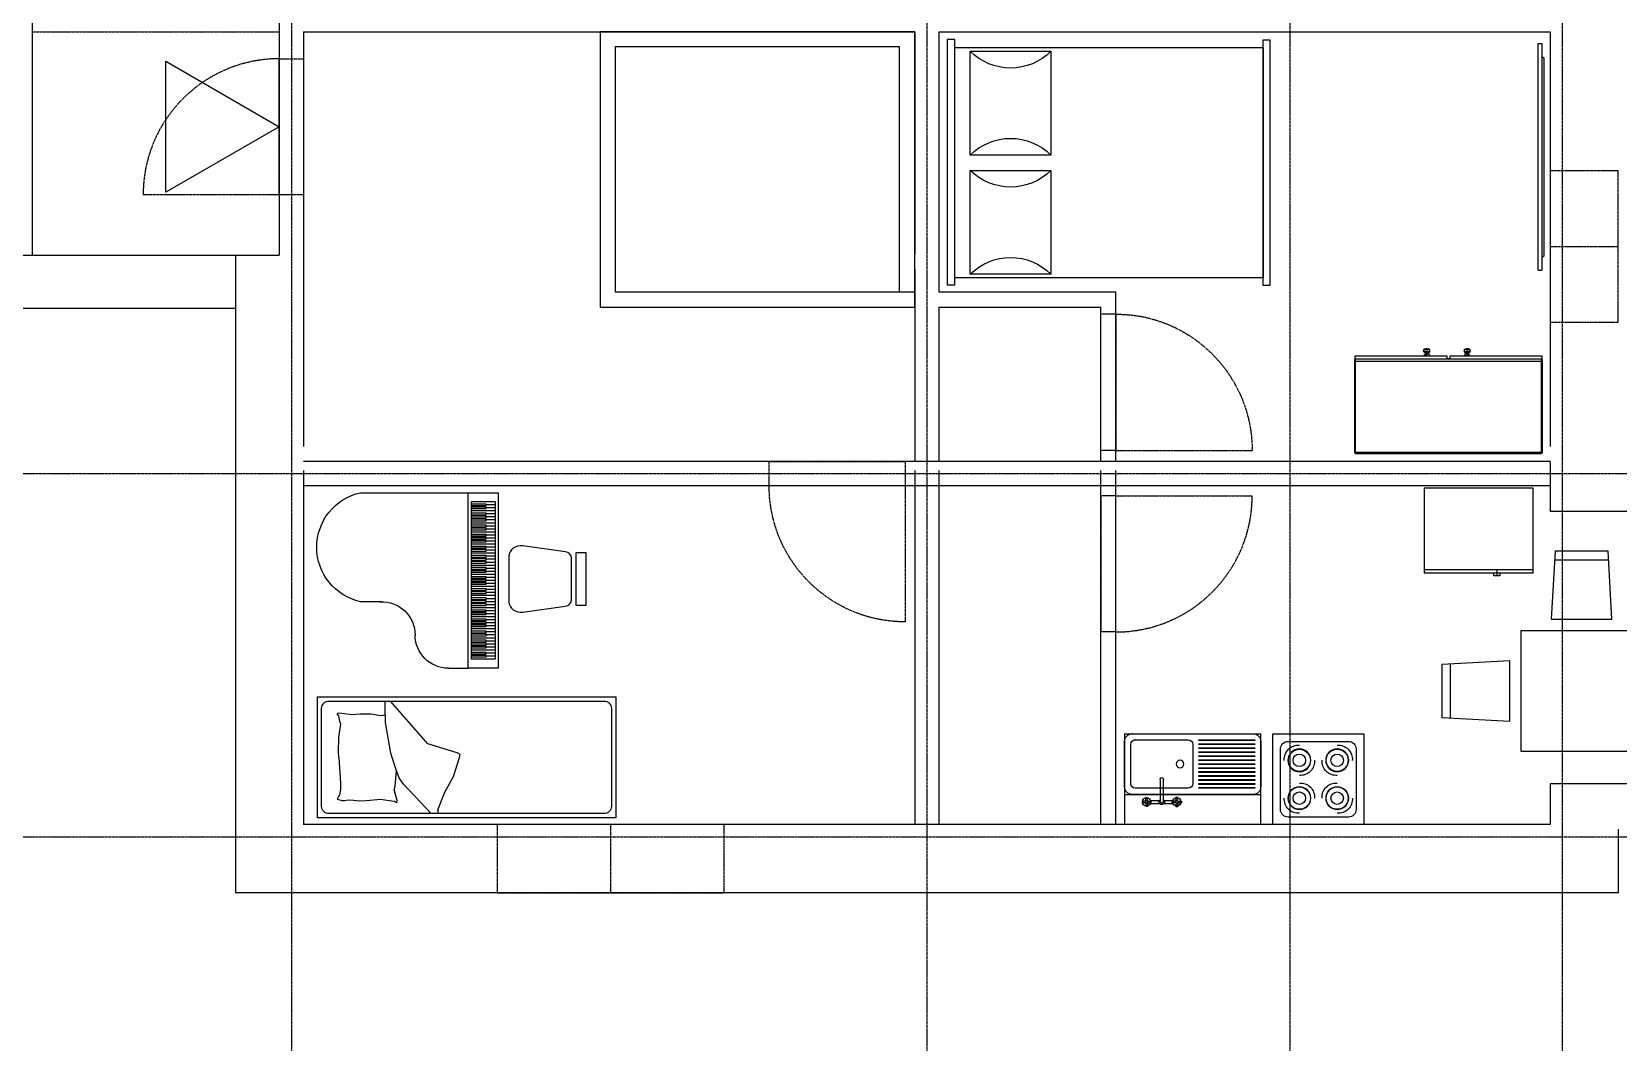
# Model space of a CAD drawing. Header units: millimetres. Extents: x -10810 to 173005, y -5940 to 37270.
# Drawn here: x 16341 to 26827, y 738 to 7417 of the extents above; entities that cross this region are included whole.
import ezdxf

# ---------------------------------------------------------------- set-up
doc = ezdxf.new("R2010")
doc.units = ezdxf.units.MM
doc.linetypes.add('Штрих-пунктир', pattern=[24, 20, -1.5, 1, -1.5])
for name, color, linetype in [('Двери', 100, 'Continuous'), ('Мебель', 130, 'Continuous'), ('Окна', 130, 'Continuous'), ('Оси 2', 240, 'Continuous'), ('Стены', 40, 'Continuous')]:
    doc.layers.add(name, color=color, linetype=linetype)

# ---------------------------------------------------------------- blocks, each defined once
blk = doc.blocks.new('Piano - Baby Grand')
at = {"linetype": 'Continuous'}
for p, q in [((-29, 8.250005), (-29, -27.249995)), ((7, 1.250005), (7, 8.250005)), ((29, -20.749995), (29, -27.249995)), ((-29, -27.249995), (-29, -37.249995)), ((29, -27.249995), (-29, -27.249995)), ((-26, -36.249995), (-26, -28.249995)), ((-26, -28.249995), (26, -28.249995)), ((-25.25, -33.249995), (-25.25, -28.249995)), ((-24.75, -28.249995), (-24.75, -33.249995)), ((-24.25, -33.249995), (-24.25, -28.249995)), ((-23.75, -28.249995), (-23.75, -33.249995)), ((-23, -36.249995), (-23, -28.249995)), ((-22.25, -33.249995), (-22.25, -28.249995)), ((-21.75, -28.249995), (-21.75, -33.249995)), ((-21.25, -33.249995), (-21.25, -28.249995)), ((-20.75, -28.249995), (-20.75, -33.249995)), ((-20.25, -33.249995), (-20.25, -28.249995)), ((-19.75, -28.249995), (-19.75, -33.249995)), ((-19, -36.249995), (-19, -28.249995)), ((-18.25, -33.249995), (-18.25, -28.249995)), ((-17.75, -28.249995), (-17.75, -33.249995)), ((-17.25, -33.249995), (-17.25, -28.249995)), ((-16.75, -28.249995), (-16.75, -33.249995)), ((-16, -36.249995), (-16, -28.249995)), ((-15.25, -33.249995), (-15.25, -28.249995)), ((-14.75, -28.249995), (-14.75, -33.249995)), ((-14.25, -33.249995), (-14.25, -28.249995)), ((-13.75, -28.249995), (-13.75, -33.249995)), ((-13.25, -33.249995), (-13.25, -28.249995)), ((-12.75, -28.249995), (-12.75, -33.249995)), ((-12, -36.249995), (-12, -28.249995)), ((-11.25, -33.249995), (-11.25, -28.249995)), ((-10.75, -28.249995), (-10.75, -33.249995)), ((-10.25, -33.249995), (-10.25, -28.249995)), ((-9.75, -28.249995), (-9.75, -33.249995)), ((-9, -36.249995), (-9, -28.249995)), ((-8.25, -33.249995), (-8.25, -28.249995)), ((-7.75, -28.249995), (-7.75, -33.249995)), ((-7.25, -33.249995), (-7.25, -28.249995)), ((-6.75, -28.249995), (-6.75, -33.249995)), ((-6.25, -33.249995), (-6.25, -28.249995)), ((-5.75, -28.249995), (-5.75, -33.249995)), ((-5, -36.249995), (-5, -28.249995)), ((-4.25, -33.249995), (-4.25, -28.249995)), ((-3.75, -28.249995), (-3.75, -33.249995)), ((-3.25, -33.249995), (-3.25, -28.249995)), ((-2.75, -28.249995), (-2.75, -33.249995)), ((-2, -36.249995), (-2, -28.249995)), ((-1.25, -33.249995), (-1.25, -28.249995)), ((-0.75, -28.249995), (-0.75, -33.249995)), ((-0.25, -33.249995), (-0.25, -28.249995)), ((0.25, -28.249995), (0.25, -33.249995)), ((0.75, -33.249995), (0.75, -28.249995)), ((1.25, -28.249995), (1.25, -33.249995)), ((2, -36.249995), (2, -28.249995)), ((2.75, -33.249995), (2.75, -28.249995)), ((3.25, -28.249995), (3.25, -33.249995)), ((3.75, -33.249995), (3.75, -28.249995)), ((4.25, -28.249995), (4.25, -33.249995)), ((5, -36.249995), (5, -28.249995)), ((5.75, -33.249995), (5.75, -28.249995)), ((6.25, -28.249995), (6.25, -33.249995)), ((6.75, -33.249995), (6.75, -28.249995)), ((7.25, -28.249995), (7.25, -33.249995)), ((7.75, -33.249995), (7.75, -28.249995)), ((8.25, -28.249995), (8.25, -33.249995)), ((9, -36.249995), (9, -28.249995)), ((9.75, -33.249995), (9.75, -28.249995)), ((10.25, -28.249995), (10.25, -33.249995)), ((10.75, -33.249995), (10.75, -28.249995)), ((11.25, -28.249995), (11.25, -33.249995)), ((12, -36.249995), (12, -28.249995)), ((12.75, -33.249995), (12.75, -28.249995)), ((13.25, -28.249995), (13.25, -33.249995)), ((13.75, -33.249995), (13.75, -28.249995)), ((14.25, -28.249995), (14.25, -33.249995)), ((14.75, -33.249995), (14.75, -28.249995)), ((15.25, -28.249995), (15.25, -33.249995)), ((16, -36.249995), (16, -28.249995)), ((16.75, -33.249995), (16.75, -28.249995)), ((17.25, -28.249995), (17.25, -33.249995)), ((17.75, -33.249995), (17.75, -28.249995)), ((18.25, -28.249995), (18.25, -33.249995)), ((19, -36.249995), (19, -28.249995)), ((19.75, -33.249995), (19.75, -28.249995)), ((20.25, -28.249995), (20.25, -33.249995)), ((20.75, -33.249995), (20.75, -28.249995)), ((21.25, -28.249995), (21.25, -33.249995)), ((21.75, -33.249995), (21.75, -28.249995)), ((22.25, -28.249995), (22.25, -33.249995)), ((23, -36.249995), (23, -28.249995)), ((23.75, -33.249995), (23.75, -28.249995)), ((24.25, -28.249995), (24.25, -33.249995)), ((24.75, -33.249995), (24.75, -28.249995)), ((25.25, -28.249995), (25.25, -33.249995)), ((26, -36.249995), (26, -28.249995)), ((29, -37.249995), (29, -27.249995)), ((-26, -36.249995), (-25, -36.249995)), ((-25, -33.249995), (-25.25, -33.249995)), ((-24.75, -33.249995), (-25, -33.249995)), ((-25, -36.249995), (-25, -33.249995)), ((-25, -36.249995), (-24, -36.249995)), ((-24, -33.249995), (-24.25, -33.249995)), ((-23.75, -33.249995), (-24, -33.249995)), ((-24, -36.249995), (-24, -33.249995)), ((-24, -36.249995), (-23, -36.249995)), ((-23, -36.249995), (-22, -36.249995)), ((-22, -33.249995), (-22.25, -33.249995)), ((-21.75, -33.249995), (-22, -33.249995)), ((-22, -36.249995), (-22, -33.249995)), ((-22, -36.249995), (-21, -36.249995)), ((-21, -33.249995), (-21.25, -33.249995)), ((-20.75, -33.249995), (-21, -33.249995)), ((-21, -36.249995), (-21, -33.249995)), ((-21, -36.249995), (-20, -36.249995)), ((-20, -33.249995), (-20.25, -33.249995)), ((-19.75, -33.249995), (-20, -33.249995)), ((-20, -36.249995), (-20, -33.249995)), ((-20, -36.249995), (-19, -36.249995)), ((-19, -36.249995), (-18, -36.249995)), ((-18, -33.249995), (-18.25, -33.249995)), ((-17.75, -33.249995), (-18, -33.249995)), ((-18, -36.249995), (-18, -33.249995)), ((-18, -36.249995), (-17, -36.249995)), ((-17, -33.249995), (-17.25, -33.249995)), ((-16.75, -33.249995), (-17, -33.249995)), ((-17, -36.249995), (-17, -33.249995)), ((-17, -36.249995), (-16, -36.249995)), ((-16, -36.249995), (-15, -36.249995)), ((-15, -33.249995), (-15.25, -33.249995)), ((-14.75, -33.249995), (-15, -33.249995)), ((-15, -36.249995), (-15, -33.249995)), ((-15, -36.249995), (-14, -36.249995)), ((-14, -33.249995), (-14.25, -33.249995)), ((-13.75, -33.249995), (-14, -33.249995)), ((-14, -36.249995), (-14, -33.249995)), ((-14, -36.249995), (-13, -36.249995)), ((-13, -33.249995), (-13.25, -33.249995)), ((-12.75, -33.249995), (-13, -33.249995)), ((-13, -36.249995), (-13, -33.249995)), ((-13, -36.249995), (-12, -36.249995)), ((-12, -36.249995), (-11, -36.249995)), ((-11, -33.249995), (-11.25, -33.249995)), ((-10.75, -33.249995), (-11, -33.249995)), ((-11, -36.249995), (-11, -33.249995)), ((-11, -36.249995), (-10, -36.249995)), ((-10, -33.249995), (-10.25, -33.249995)), ((-9.75, -33.249995), (-10, -33.249995)), ((-10, -36.249995), (-10, -33.249995)), ((-10, -36.249995), (-9, -36.249995)), ((-9, -36.249995), (-8, -36.249995)), ((-8, -33.249995), (-8.25, -33.249995)), ((-7.75, -33.249995), (-8, -33.249995)), ((-8, -36.249995), (-8, -33.249995)), ((-8, -36.249995), (-7, -36.249995)), ((-7, -33.249995), (-7.25, -33.249995)), ((-6.75, -33.249995), (-7, -33.249995)), ((-7, -36.249995), (-7, -33.249995)), ((-7, -36.249995), (-6, -36.249995)), ((-6, -33.249995), (-6.25, -33.249995)), ((-5.75, -33.249995), (-6, -33.249995)), ((-6, -36.249995), (-6, -33.249995)), ((-6, -36.249995), (-5, -36.249995)), ((-5, -36.249995), (-4, -36.249995)), ((-4, -33.249995), (-4.25, -33.249995)), ((-3.75, -33.249995), (-4, -33.249995)), ((-4, -36.249995), (-4, -33.249995)), ((-4, -36.249995), (-3, -36.249995)), ((-3, -33.249995), (-3.25, -33.249995)), ((-2.75, -33.249995), (-3, -33.249995)), ((-3, -36.249995), (-3, -33.249995)), ((-3, -36.249995), (-2, -36.249995)), ((-2, -36.249995), (-1, -36.249995)), ((-1, -33.249995), (-1.25, -33.249995)), ((-0.75, -33.249995), (-1, -33.249995)), ((-1, -36.249995), (-1, -33.249995)), ((-1, -36.249995), (0, -36.249995)), ((0, -33.249995), (-0.25, -33.249995)), ((0.25, -33.249995), (0, -33.249995)), ((0, -36.249995), (0, -33.249995)), ((0, -36.249995), (1, -36.249995)), ((1, -33.249995), (0.75, -33.249995)), ((1.25, -33.249995), (1, -33.249995)), ((1, -36.249995), (1, -33.249995)), ((1, -36.249995), (2, -36.249995)), ((2, -36.249995), (3, -36.249995)), ((3, -33.249995), (2.75, -33.249995)), ((3.25, -33.249995), (3, -33.249995)), ((3, -36.249995), (3, -33.249995)), ((3, -36.249995), (4, -36.249995)), ((4, -33.249995), (3.75, -33.249995)), ((4.25, -33.249995), (4, -33.249995)), ((4, -36.249995), (4, -33.249995)), ((4, -36.249995), (5, -36.249995)), ((5, -36.249995), (6, -36.249995)), ((6, -33.249995), (5.75, -33.249995)), ((6.25, -33.249995), (6, -33.249995)), ((6, -36.249995), (6, -33.249995)), ((6, -36.249995), (7, -36.249995)), ((7, -33.249995), (6.75, -33.249995)), ((7.25, -33.249995), (7, -33.249995)), ((7, -36.249995), (7, -33.249995)), ((7, -36.249995), (8, -36.249995)), ((8, -33.249995), (7.75, -33.249995)), ((8.25, -33.249995), (8, -33.249995)), ((8, -36.249995), (8, -33.249995)), ((8, -36.249995), (9, -36.249995)), ((9, -36.249995), (10, -36.249995)), ((10, -33.249995), (9.75, -33.249995)), ((10.25, -33.249995), (10, -33.249995)), ((10, -36.249995), (10, -33.249995)), ((10, -36.249995), (11, -36.249995)), ((11, -33.249995), (10.75, -33.249995)), ((11.25, -33.249995), (11, -33.249995)), ((11, -36.249995), (11, -33.249995)), ((11, -36.249995), (12, -36.249995)), ((12, -36.249995), (13, -36.249995)), ((13, -33.249995), (12.75, -33.249995)), ((13.25, -33.249995), (13, -33.249995)), ((13, -36.249995), (13, -33.249995)), ((13, -36.249995), (14, -36.249995)), ((14, -33.249995), (13.75, -33.249995)), ((14.25, -33.249995), (14, -33.249995)), ((14, -36.249995), (14, -33.249995)), ((14, -36.249995), (15, -36.249995)), ((15, -33.249995), (14.75, -33.249995)), ((15.25, -33.249995), (15, -33.249995)), ((15, -36.249995), (15, -33.249995)), ((15, -36.249995), (16, -36.249995)), ((16, -36.249995), (17, -36.249995)), ((17, -33.249995), (16.75, -33.249995)), ((17.25, -33.249995), (17, -33.249995)), ((17, -36.249995), (17, -33.249995)), ((17, -36.249995), (18, -36.249995)), ((18, -33.249995), (17.75, -33.249995)), ((18.25, -33.249995), (18, -33.249995)), ((18, -36.249995), (18, -33.249995)), ((18, -36.249995), (19, -36.249995)), ((19, -36.249995), (20, -36.249995)), ((20, -33.249995), (19.75, -33.249995)), ((20.25, -33.249995), (20, -33.249995)), ((20, -36.249995), (20, -33.249995)), ((20, -36.249995), (21, -36.249995)), ((21, -33.249995), (20.75, -33.249995)), ((21.25, -33.249995), (21, -33.249995)), ((21, -36.249995), (21, -33.249995)), ((21, -36.249995), (22, -36.249995)), ((22, -33.249995), (21.75, -33.249995)), ((22.25, -33.249995), (22, -33.249995)), ((22, -36.249995), (22, -33.249995)), ((22, -36.249995), (23, -36.249995)), ((23, -36.249995), (24, -36.249995)), ((24, -33.249995), (23.75, -33.249995)), ((24.25, -33.249995), (24, -33.249995)), ((24, -36.249995), (24, -33.249995)), ((24, -36.249995), (25, -36.249995)), ((25, -33.249995), (24.75, -33.249995)), ((25.25, -33.249995), (25, -33.249995)), ((25, -36.249995), (25, -33.249995)), ((25, -36.249995), (26, -36.249995)), ((-29, -37.249995), (29, -37.249995))]:
    blk.add_line(p, q, dxfattribs=at)
for centre, radius, start, end in [((-11, 4.327585), 18.42241, 12.29325, 167.7067), ((18, 1.250005), 11, 177.3974, 270), ((18, -20.749995), 11, 0, 90)]:
    blk.add_arc(centre, radius, start, end, dxfattribs=at)
blk = doc.blocks.new('m_51')
at = {"ltscale": 600}
for p, q in [((771, -1219), (578, -1403)), ((746, -1176), (771, -1176)), ((489, -1448), (400, -1477)), ((67, -1523), (28, -1523)), ((170, -1521), (67, -1523)), ((371, -1486), (170, -1521)), ((400, -1477), (371, -1486))]:
    blk.add_line(p, q, dxfattribs=at)
for points in [[(400, -1972), (0, -1972), (0, 0), (400, 0)], [(400, -1972), (0, -1972), (0, 0), (400, 0)], [(400, 0), (800, 0), (800, -1972), (400, -1972)], [(400, 0), (800, 0), (800, -1972), (400, -1972)], [(383, -1027), (378, -1030), (370, -1048), (311, -1241), (28, -1488)], [(400, -1032), (383, -1027), (383, -1027)], [(746, -1176), (630, -1130), (527, -1071), (400, -1032)], [(578, -1403), (540, -1430), (489, -1448)], [(619, -1464), (590, -1458), (489, -1448)], [(619, -1464), (651, -1456), (682, -1446), (700, -1449), (691, -1461), (688, -1497), (679, -1555), (688, -1650), (689, -1694), (685, -1733), (682, -1766), (686, -1796)], [(122, -1522), (126, -1553), (115, -1617), (114, -1691), (118, -1744), (113, -1792), (107, -1830), (113, -1843), (126, -1832), (160, -1826), (179, -1819), (269, -1833), (365, -1835), (400, -1832)]]:
    blk.add_lwpolyline(points, dxfattribs=at)
for points in [[(400, -1944), (76, -1944, -0.414214), (28, -1896), (28, -76, -0.414214), (76, -28), (400, -28)], [(400, -28), (724, -28, -0.414214), (771, -76), (771, -1896, -0.414214), (724, -1944), (400, -1944)], [(400, -1829), (571, -1819), (613, -1818), (637, -1824), (639, -1824, -0.14412), (655, -1829), (676, -1842), (684, -1808, -0.029265), (685, -1804, 0.086134), (686, -1794)]]:
    blk.add_lwpolyline(points, format="xyb", dxfattribs=at)
blk = doc.blocks.new('I_FURN_CHAIR_SECRETARY_P')
at = {"color": 0, "linetype": 'ByBlock', "lineweight": -2}
blk.add_lwpolyline([(4.76, 8.25), (4.76, -8.25, 0.368373), (6.77, -10.6), (20.8, -12.85, 0.46159), (25.4, -8.94), (25.4, 8.94, 0.46159), (20.8, 12.85), (6.77, 10.6, 0.368373)], format="xyb", close=True, dxfattribs=at)
blk.add_lwpolyline([(3.17, -10.32), (0, -10.32), (0, 10.32), (3.17, 10.32)], close=True, dxfattribs=at)
at = {"layer": 'Defpoints', "color": 0, "linetype": 'ByBlock', "lineweight": -2}
for p in [(0, 12.85), (12.7, 0), (25.4, 0), (0, -12.85)]:
    blk.add_point(p, dxfattribs=at)
blk = doc.blocks.new('*U1525')
at = {"layer": 'Мебель', "color": 1, "linetype": 'Continuous', "lineweight": -3, "extrusion": (0, 0, -1), "xscale": -20, "yscale": 17, "zscale": -17}
blk.add_blockref('I_FURN_CHAIR_SECRETARY_P', (0, 0), dxfattribs=at)
blk = doc.blocks.new('A$C165f3cd8')
at = {"layer": 'Двери', "linetype": 'Штрих-пунктир'}
blk.add_line((160, 0), (1060, 0), dxfattribs=at)
blk.add_lwpolyline([(0, 900), (0, 0), (160, 0), (160, 900)], close=True, dxfattribs=at)
blk.add_arc((160, 0), 900, 0, 90, dxfattribs=at)
blk = doc.blocks.new('A$C69d2e614')
at = {"layer": 'Двери', "linetype": 'Штрих-пунктир'}
for p, q in [((900, 900), (900, 0)), ((900, 900), (1000, 900)), ((1000, 0), (1000, 900)), ((900, 0), (0, 0)), ((900, 0), (1000, 0))]:
    blk.add_line(p, q, dxfattribs=at)
blk.add_arc((900, 0), 900, 90, 180, dxfattribs=at)
blk = doc.blocks.new('m_14')
at = {"layer": 'Мебель'}
for p, q in [((-813, 2083), (-813, 2133)), ((-813, 2133), (809, 2133)), ((809, 2133), (809, 2082)), ((762, 2083), (-813, 2083)), ((-761, 2083), (-761, 45)), ((809, 2082), (686, 2082)), ((762, 45), (762, 2083)), ((-50, 1981), (-736, 1981)), ((-736, 1981), (-736, 1448)), ((-50, 1448), (-50, 1981)), ((738, 1981), (52, 1981)), ((52, 1981), (52, 1448)), ((738, 1448), (738, 1981)), ((-736, 1448), (-50, 1448)), ((52, 1448), (738, 1448)), ((812, 45), (-812, 45)), ((-812, 45), (-812, 0)), ((-812, 0), (812, 0)), ((-761, 45), (762, 45)), ((812, 0), (812, 45))]:
    blk.add_line(p, q, dxfattribs=at)
for centre, start, end in [((-1002, 1714), 0, 45), ((217, 1714), 135, 180), ((-215, 1714), 0, 45), ((1004, 1714), 135, 180), ((-1002, 1714), 315, 0), ((217, 1714), 180, 225), ((-215, 1714), 315, 0), ((1004, 1714), 180, 225)]:
    blk.add_arc(centre, 377, start, end, dxfattribs=at)
blk = doc.blocks.new('Экран')
at = {"layer": 'Мебель'}
for p, q in [((-39, 750), (-14, 750)), ((-39, 750), (-39, -750)), ((-14, 750), (-14, -750)), ((-14, 664), (0, 651)), ((0, 651), (0, -651)), ((-14, -664), (0, -651)), ((-39, -750), (-14, -750))]:
    blk.add_line(p, q, dxfattribs=at)
blk = doc.blocks.new('ms_25')
for p, q in [((0, 0), (1231.29702, 0)), ((0, -4.40765), (0, 0)), ((1231.29702, 0), (1231.29702, -4.40765)), ((-6.15644, -620.18013), (-6.15644, -4.40765)), ((-6.15644, -4.40765), (12.31241, -4.40765)), ((0, -625.00882), (0, -9.23681)), ((0, -9.23681), (1231.29702, -9.23681)), ((12.31241, -4.40765), (12.31241, -9.23681)), ((1218.98413, -4.40765), (1237.45298, -4.40765)), ((1218.98413, -9.23681), (1218.98413, -4.40765)), ((1231.29702, -9.23681), (1231.29702, -625.00882)), ((1237.45298, -4.40765), (1237.45298, -620.18013)), ((0, -620.18013), (-6.15644, -620.18013)), ((-3.07798, -643.48197), (-3.07798, -625.00882)), ((-3.07798, -625.00882), (1234.375, -625.00882)), ((1231.29702, -606.53567), (0, -606.53567)), ((0, -606.53567), (0, -625.00882)), ((624.8827, -625.00882), (606.41384, -625.00882)), ((606.41384, -625.00882), (606.41384, -643.48197)), ((624.8827, -643.48197), (624.8827, -625.00882)), ((1237.45298, -620.18013), (1231.29702, -620.18013)), ((1234.375, -625.00882), (1234.375, -643.48197)), ((606.41384, -643.48197), (-3.07798, -643.48197)), ((452.04878, -677.29259), (454.86116, -669.71493)), ((473.37103, -671.57078), (452.04878, -677.29259)), ((453.49598, -671.57078), (452.04878, -677.29259)), ((452.04878, -677.29259), (452.3983, -682.28221)), ((452.3983, -682.28221), (453.98998, -685.84633)), ((454.86116, -669.71493), (453.49598, -671.57078)), ((473.37103, -685.84633), (453.98998, -685.84633)), ((453.98998, -685.84633), (456.61306, -688.22169)), ((456.06041, -648.24748), (454.76151, -643.48197)), ((454.86116, -669.71493), (473.37103, -666.65959)), ((454.86116, -669.71493), (460.56461, -666.65959)), ((473.37103, -671.57078), (454.86116, -669.71493)), ((461.67374, -653.19586), (456.06041, -648.24748)), ((456.06041, -648.24748), (473.37103, -648.24748)), ((462.23021, -655.81989), (456.06041, -648.24748)), ((456.61306, -688.22169), (473.37103, -685.84633)), ((464.1366, -690.35936), (456.61306, -688.22169)), ((460.56461, -666.65959), (462.87298, -658.84566)), ((462.73422, -666.06069), (460.56461, -666.65959)), ((473.37103, -648.24748), (461.67374, -653.19586)), ((461.67374, -653.19586), (473.37103, -657.2032)), ((463.44519, -661.54742), (461.67374, -653.19586)), ((463.44519, -661.54742), (462.73422, -666.06069)), ((462.73422, -666.06069), (473.37103, -666.65959)), ((473.37103, -657.2032), (463.44519, -661.54742)), ((468.62316, -690.59682), (464.1366, -690.35936)), ((478.11699, -690.59682), (468.62316, -690.59682)), ((473.37103, -643.48197), (473.37103, -657.2032)), ((473.37103, -666.65959), (473.37103, -657.2032)), ((473.37103, -657.2032), (483.3827, -657.2032)), ((473.37103, -671.57078), (473.37103, -666.65959)), ((473.37103, -666.65959), (486.17554, -666.65959)), ((493.24417, -671.57078), (473.37103, -671.57078)), ((473.37103, -685.84633), (473.37103, -671.57078)), ((492.75017, -685.84633), (473.37103, -685.84633)), ((492.75017, -685.84633), (482.60355, -690.35936)), ((483.3827, -657.2032), (490.67974, -648.24748)), ((486.17554, -666.65959), (483.3827, -657.2032)), ((486.17554, -666.65959), (493.24417, -671.57078)), ((490.67974, -648.24748), (491.97865, -643.48197)), ((493.24417, -671.57078), (492.75017, -685.84633)), ((1234.375, -643.48197), (624.8827, -643.48197)), ((718.90402, -671.57078), (725.97265, -666.65959)), ((738.77716, -671.57078), (718.90402, -671.57078)), ((719.3985, -685.84633), (718.90402, -671.57078)), ((738.77716, -685.84633), (719.3985, -685.84633)), ((719.3985, -685.84633), (729.54464, -690.35936)), ((721.46654, -648.24748), (720.17002, -643.48197)), ((728.76549, -657.2032), (721.46654, -648.24748)), ((728.76549, -657.2032), (725.97265, -666.65959)), ((725.97265, -666.65959), (738.77716, -666.65959)), ((738.77716, -657.2032), (728.76549, -657.2032)), ((743.52551, -690.59682), (734.0312, -690.59682)), ((738.77716, -643.48197), (738.77716, -685.84633)), ((750.47445, -653.19586), (738.77716, -648.24748)), ((738.77716, -648.24748), (756.08778, -648.24748)), ((738.77716, -657.2032), (750.47445, -653.19586)), ((748.703, -661.54742), (738.77716, -657.2032)), ((738.77716, -666.65959), (749.41397, -666.06069)), ((757.28703, -669.71493), (738.77716, -666.65959)), ((738.77716, -671.57078), (757.28703, -669.71493)), ((760.09941, -677.29259), (738.77716, -671.57078)), ((758.15821, -685.84633), (738.77716, -685.84633)), ((738.77716, -685.84633), (755.53513, -688.22169)), ((748.01159, -690.35936), (743.52551, -690.59682)), ((755.53513, -688.22169), (748.01159, -690.35936)), ((748.703, -661.54742), (750.47445, -653.19586)), ((749.41397, -666.06069), (748.703, -661.54742)), ((751.58215, -666.65959), (749.27521, -658.84662)), ((751.58215, -666.65959), (749.41397, -666.06069)), ((756.08778, -648.24748), (749.91798, -655.81989)), ((750.47445, -653.19586), (756.08778, -648.24748)), ((757.28703, -669.71493), (751.58215, -666.65959)), ((758.15821, -685.84633), (755.53513, -688.22169)), ((756.08778, -648.24748), (757.38478, -643.48197)), ((760.09941, -677.29259), (757.28703, -669.71493)), ((757.28703, -669.71493), (758.65221, -671.57078)), ((759.74989, -682.28221), (758.15821, -685.84633)), ((758.65221, -671.57078), (760.09941, -677.29259)), ((760.09941, -677.29259), (759.74989, -682.28221))]:
    blk.add_line(p, q)
blk = doc.blocks.new('OZ883')
at = {"layer": 'Мебель'}
for p, q in [((-866, -225), (-866, -575)), ((866, -225), (866, -575)), ((-175, -1266), (175, -1266))]:
    blk.add_line(p, q, dxfattribs=at)
for points in [[(-400, -800), (400, -800), (400, 0), (-400, 0)], [(-474, -600), (-924, -575), (-924, -225), (-474, -200)], [(474, -600), (924, -575), (924, -225), (474, -200)], [(200, -874), (175, -1324), (-175, -1324), (-200, -874)]]:
    blk.add_lwpolyline(points, close=True, dxfattribs=at)
blk = doc.blocks.new('Cab Belfast Sink 2D_16')
at = {"layer": 'Мебель', "linetype": 'Continuous'}
for p, q in [((900, 600), (0, 600)), ((115, 444), (115, 456)), ((119, 456), (115, 456)), ((119, 444), (115, 444)), ((119, 457), (119, 458)), ((119, 458), (120, 458)), ((119, 456), (119, 457)), ((119, 444), (119, 456)), ((119, 444), (119, 443)), ((119, 443), (119, 442)), ((119, 442), (120, 442)), ((120, 458), (121, 458)), ((120, 442), (121, 442)), ((121, 458), (122, 458)), ((121, 442), (122, 442)), ((122, 458), (123, 458)), ((122, 442), (123, 442)), ((123, 458), (123, 457)), ((123, 457), (123, 456)), ((138, 455), (123, 456)), ((123, 456), (123, 444)), ((138, 445), (123, 444)), ((123, 443), (123, 444)), ((123, 442), (123, 443)), ((137, 475), (136, 474)), ((136, 473), (137, 474)), ((136, 474), (137, 473)), ((137, 426), (136, 427)), ((136, 426), (137, 427)), ((137, 425), (136, 426)), ((138, 476), (137, 476)), ((137, 476), (137, 475)), ((137, 473), (137, 472)), ((137, 472), (138, 472)), ((137, 451), (138, 454)), ((137, 449), (137, 451)), ((138, 446), (137, 449)), ((137, 427), (137, 428)), ((137, 428), (138, 428)), ((137, 424), (137, 425)), ((138, 424), (137, 424)), ((139, 476), (138, 476)), ((138, 472), (139, 472)), ((138, 454), (140, 457)), ((140, 443), (138, 446)), ((138, 428), (139, 428)), ((139, 424), (138, 424)), ((151, 480), (139, 480)), ((139, 476), (139, 480)), ((151, 476), (139, 476)), ((139, 472), (151, 472)), ((140, 457), (139, 472)), ((140, 443), (139, 428)), ((151, 428), (139, 428)), ((139, 424), (151, 424)), ((139, 424), (139, 420)), ((139, 420), (151, 420)), ((140, 457), (142, 458)), ((142, 442), (140, 443)), ((142, 458), (145, 458)), ((145, 442), (142, 442)), ((145, 458), (148, 458)), ((148, 442), (145, 442)), ((148, 458), (150, 457)), ((150, 443), (148, 442)), ((150, 457), (151, 472)), ((150, 457), (152, 454)), ((152, 446), (150, 443)), ((150, 443), (151, 428)), ((151, 476), (151, 480)), ((151, 476), (152, 476)), ((152, 472), (151, 472)), ((152, 428), (151, 428)), ((151, 424), (151, 420)), ((151, 424), (152, 424)), ((152, 476), (153, 476)), ((153, 472), (152, 472)), ((152, 455), (167, 456)), ((152, 454), (153, 451)), ((153, 449), (152, 446)), ((152, 445), (167, 444)), ((153, 428), (152, 428)), ((152, 424), (153, 424)), ((153, 476), (153, 475)), ((153, 475), (154, 474)), ((153, 474), (154, 473)), ((154, 474), (153, 473)), ((153, 473), (153, 472)), ((153, 451), (153, 449)), ((153, 427), (153, 428)), ((154, 427), (153, 426)), ((154, 426), (153, 427)), ((153, 425), (154, 426)), ((153, 424), (153, 425)), ((168, 458), (167, 458)), ((167, 458), (167, 457)), ((167, 457), (167, 456)), ((167, 444), (167, 456)), ((167, 443), (167, 444)), ((167, 442), (167, 443)), ((168, 442), (167, 442)), ((169, 458), (168, 458)), ((169, 442), (168, 442)), ((170, 458), (169, 458)), ((170, 442), (169, 442)), ((171, 458), (170, 458)), ((171, 442), (170, 442)), ((171, 460), (230, 460)), ((171, 457), (171, 458)), ((171, 456), (171, 457)), ((171, 456), (175, 456)), ((171, 456), (171, 444)), ((171, 444), (175, 444)), ((171, 444), (171, 443)), ((171, 443), (171, 442)), ((171, 440), (230, 440)), ((175, 456), (175, 444)), ((237, 454), (236, 452)), ((236, 452), (236, 306)), ((239, 457), (237, 454)), ((242, 458), (239, 457)), ((245, 459), (242, 458)), ((248, 458), (245, 459)), ((251, 457), (248, 458)), ((253, 454), (251, 457)), ((254, 452), (253, 454)), ((254, 306), (254, 452)), ((260, 460), (319, 460)), ((260, 440), (319, 440)), ((315, 456), (315, 444)), ((319, 456), (315, 456)), ((319, 444), (315, 444)), ((319, 457), (319, 458)), ((319, 458), (320, 458)), ((319, 456), (319, 457)), ((319, 456), (319, 444)), ((319, 444), (319, 443)), ((319, 443), (319, 442)), ((319, 442), (320, 442)), ((320, 458), (321, 458)), ((320, 442), (321, 442)), ((321, 458), (322, 458)), ((321, 442), (322, 442)), ((322, 458), (323, 458)), ((322, 442), (323, 442)), ((323, 458), (323, 457)), ((323, 457), (323, 456)), ((338, 455), (323, 456)), ((323, 444), (323, 456)), ((338, 445), (323, 444)), ((323, 443), (323, 444)), ((323, 442), (323, 443)), ((337, 475), (336, 474)), ((337, 474), (336, 473)), ((336, 474), (337, 473)), ((336, 427), (337, 426)), ((336, 426), (337, 427)), ((337, 425), (336, 426)), ((338, 476), (337, 476)), ((337, 476), (337, 475)), ((337, 473), (337, 472)), ((337, 472), (338, 472)), ((338, 454), (337, 451)), ((337, 451), (337, 449)), ((337, 449), (338, 446)), ((337, 427), (337, 428)), ((337, 428), (338, 428)), ((337, 424), (337, 425)), ((338, 424), (337, 424)), ((339, 476), (338, 476)), ((338, 472), (339, 472)), ((340, 457), (338, 454)), ((338, 446), (340, 443)), ((338, 428), (339, 428)), ((339, 424), (338, 424)), ((339, 480), (351, 480)), ((339, 476), (339, 480)), ((339, 476), (351, 476)), ((351, 472), (339, 472)), ((340, 457), (339, 472)), ((340, 443), (339, 428)), ((339, 428), (351, 428)), ((351, 424), (339, 424)), ((339, 424), (339, 420)), ((351, 420), (339, 420)), ((342, 458), (340, 457)), ((340, 443), (342, 442)), ((345, 458), (342, 458)), ((342, 442), (345, 442)), ((348, 458), (345, 458)), ((345, 442), (348, 442)), ((350, 457), (348, 458)), ((348, 442), (350, 443)), ((350, 457), (351, 472)), ((352, 454), (350, 457)), ((350, 443), (352, 446)), ((350, 443), (351, 428)), ((351, 476), (351, 480)), ((351, 476), (352, 476)), ((352, 472), (351, 472)), ((352, 428), (351, 428)), ((351, 424), (351, 420)), ((351, 424), (352, 424)), ((352, 476), (353, 476)), ((353, 472), (352, 472)), ((352, 455), (367, 456)), ((353, 451), (352, 454)), ((352, 446), (353, 449)), ((352, 445), (367, 444)), ((353, 428), (352, 428)), ((352, 424), (353, 424)), ((353, 476), (353, 475)), ((353, 475), (354, 474)), ((354, 473), (353, 474)), ((354, 474), (353, 473)), ((353, 473), (353, 472)), ((353, 449), (353, 451)), ((353, 427), (353, 428)), ((353, 426), (354, 427)), ((354, 426), (353, 427)), ((353, 425), (354, 426)), ((353, 424), (353, 425)), ((368, 458), (367, 458)), ((367, 458), (367, 457)), ((367, 457), (367, 456)), ((367, 456), (367, 444)), ((367, 443), (367, 444)), ((367, 442), (367, 443)), ((368, 442), (367, 442)), ((369, 458), (368, 458)), ((369, 442), (368, 442)), ((370, 458), (369, 458)), ((370, 442), (369, 442)), ((371, 458), (370, 458)), ((371, 442), (370, 442)), ((371, 457), (371, 458)), ((371, 456), (371, 457)), ((371, 456), (375, 456)), ((371, 444), (371, 456)), ((371, 444), (375, 444)), ((371, 444), (371, 443)), ((371, 443), (371, 442)), ((375, 444), (375, 456)), ((0, 400), (900, 400)), ((0, 350), (0, 50)), ((40, 330), (40, 70)), ((850, 400), (50, 400)), ((420, 360), (70, 360)), ((450, 70), (450, 330)), ((860, 360), (490, 360)), ((490, 360), (490, 355)), ((490, 355), (860, 355)), ((860, 334), (490, 334)), ((490, 334), (490, 329)), ((490, 329), (860, 329)), ((860, 355), (860, 360)), ((860, 329), (860, 334)), ((900, 50), (900, 350)), ((236, 305), (234, 302)), ((234, 302), (234, 298)), ((234, 298), (236, 295)), ((236, 306), (236, 305)), ((236, 295), (238, 292)), ((238, 292), (241, 290)), ((241, 290), (245, 289)), ((245, 289), (249, 290)), ((249, 290), (252, 292)), ((252, 292), (254, 295)), ((254, 305), (254, 306)), ((256, 302), (254, 305)), ((254, 295), (256, 298)), ((256, 298), (256, 302)), ((860, 308), (490, 308)), ((490, 308), (490, 302)), ((490, 302), (860, 302)), ((860, 281), (490, 281)), ((490, 281), (490, 276)), ((490, 276), (860, 276)), ((860, 255), (490, 255)), ((490, 255), (490, 250)), ((490, 250), (860, 250)), ((860, 229), (490, 229)), ((490, 229), (490, 224)), ((490, 224), (860, 224)), ((860, 302), (860, 308)), ((860, 276), (860, 281)), ((860, 250), (860, 255)), ((860, 224), (860, 229)), ((860, 202), (490, 202)), ((490, 202), (490, 198)), ((490, 198), (860, 198)), ((860, 176), (490, 176)), ((490, 176), (490, 171)), ((490, 171), (860, 171)), ((860, 150), (490, 150)), ((490, 150), (490, 145)), ((490, 145), (860, 145)), ((860, 124), (490, 124)), ((490, 124), (490, 119)), ((490, 119), (860, 119)), ((860, 198), (860, 202)), ((860, 171), (860, 176)), ((860, 145), (860, 150)), ((860, 119), (860, 124)), ((0, 0), (900, 0)), ((50, 0), (850, 0)), ((70, 40), (420, 40)), ((860, 98), (490, 98)), ((490, 98), (490, 92)), ((490, 92), (860, 92)), ((860, 71), (490, 71)), ((490, 71), (490, 66)), ((490, 66), (860, 66)), ((860, 45), (490, 45)), ((490, 45), (490, 40)), ((490, 40), (860, 40)), ((860, 92), (860, 98)), ((860, 66), (860, 71)), ((860, 40), (860, 45))]:
    blk.add_line(p, q, dxfattribs=at)
at = {"layer": 'Мебель'}
for p, q in [((0, 0), (0, 600)), ((900, 600), (900, 0))]:
    blk.add_line(p, q, dxfattribs=at)
at = {"layer": 'Мебель', "linetype": 'Continuous'}
for centre, radius in [((245, 450), 0.18), ((366, 200), 25)]:
    blk.add_circle(centre, radius, dxfattribs=at)
for centre, radius, start, end in [((145, 450), 28, 102.44, 167.56), ((145, 450), 28, 192.44, 257.56), ((145, 450), 28, 12.44, 77.56), ((145, 450), 28, 282.44, 347.56), ((245, 450), 18, 299.4987, 240.5013), ((345, 450), 28, 102.44, 167.56), ((345, 450), 28, 192.44, 257.56), ((345, 450), 28, 12.44, 77.56), ((345, 450), 28, 282.44, 347.56), ((50, 350), 50, 90, 180), ((70, 330), 30, 90, 180), ((420, 330), 30, 0, 90), ((850, 350), 50, 0, 90), ((50, 50), 50, 180, 270), ((70, 70), 30, 180, 270), ((420, 70), 30, 270, 0), ((850, 50), 50, 270, 0)]:
    blk.add_arc(centre, radius, start, end, dxfattribs=at)
for p in [(50, 0), (70, 40)]:
    blk.add_point(p, dxfattribs=at)
blk = doc.blocks.new('Refrigerator-2 door - 36 in top')
at = {"layer": 'Мебель'}
for p, q in [((0, -26.999999), (36, -26.999999)), ((11, -27.999999), (11, -28.999999)), ((11, -28.999999), (13, -28.999999)), ((12, -26.999999), (12, -28.999999)), ((13, -28.999999), (13, -27.999999))]:
    blk.add_line(p, q, dxfattribs=at)
blk.add_lwpolyline([(0, -27.999999), (0, 0), (36, 0), (36, -27.999999)], close=True, dxfattribs=at)
blk = doc.blocks.new('k_22')
at = {"layer": 'Мебель', "ltscale": 600}
for p, q in [((0, 600), (0, 0)), ((600, 600), (0, 600)), ((500, 550), (100, 550)), ((600, 0), (600, 600)), ((50, 500), (50, 100)), ((550, 100), (550, 500)), ((0, 0), (600, 0)), ((100, 50), (500, 50))]:
    blk.add_line(p, q, dxfattribs=at)
for centre in [(175, 425), (425, 425), (175, 175), (425, 175)]:
    blk.add_circle(centre, 75, dxfattribs=at)
for centre, radius, start, end in [((100, 500), 50, 90, 180), ((168, 432), 93, 85.4974, 184.5026), ((432, 432), 93, 355.4974, 94.5026), ((500, 500), 50, 0, 90), ((175, 425), 73.8, 0, 180), ((175, 425), 73.8, 180, 0), ((175, 425), 41.3, 0, 180), ((175, 425), 41.3, 180, 0), ((182, 418), 93, 265.4974, 4.5026), ((418, 418), 93, 175.4974, 274.5026), ((425, 425), 73.8, 0, 180), ((425, 425), 73.8, 180, 0), ((425, 425), 41.3, 0, 180), ((425, 425), 41.3, 180, 0), ((175, 175), 73.8, 0, 180), ((175, 175), 41.3, 0, 180), ((182, 182), 93, 355.4974, 94.5026), ((418, 182), 93, 85.4974, 184.5026), ((425, 175), 73.8, 0, 180), ((425, 175), 41.3, 0, 180), ((168, 168), 93, 175.4974, 274.5026), ((175, 175), 73.8, 180, 0), ((175, 175), 41.3, 180, 0), ((425, 175), 73.8, 180, 0), ((425, 175), 41.3, 180, 0), ((432, 168), 93, 265.4974, 4.5026), ((100, 100), 50, 180, 270), ((500, 100), 50, 270, 0)]:
    blk.add_arc(centre, radius, start, end, dxfattribs=at)
blk = doc.blocks.new('A$Cecd61842')
at = {"layer": 'Окна', "linetype": 'Штрих-пунктир'}
for p, q in [((0, 500), (0, 1000)), ((0, 1000), (450, 1000)), ((450, 1000), (450, 500)), ((450, 500), (0, 500)), ((0, 0), (0, 500)), ((450, 500), (450, 0)), ((450, 0), (0, 0))]:
    blk.add_line(p, q, dxfattribs=at)
blk = doc.blocks.new('A$Ce1360be6')
at = {"layer": 'Окна', "linetype": 'Штрих-пунктир'}
for p, q in [((0, 0), (0, 450)), ((0, 450), (1500, 450)), ((750, 450), (750, 0)), ((1500, 450), (1500, 0)), ((750, 0), (0, 0)), ((1500, 0), (750, 0))]:
    blk.add_line(p, q, dxfattribs=at)

msp = doc.modelspace()

# ---------------------------------------------------------------- linework, layer by layer
at = {"layer": 'Двери', "linetype": 'Штрих-пунктир'}
msp.add_line((17977.304, 6338.453), (17077.304, 6338.453), dxfattribs=at)
msp.add_lwpolyline([(18137.304, 7238.453), (18137.304, 6338.453), (17977.304, 6338.453), (17977.304, 7238.453)], close=True, dxfattribs=at)
at = {"layer": 'Двери'}
msp.add_lwpolyline([(17977.304, 6788.453), (17227.304, 6355.44), (17227.304, 7221.466)], close=True, dxfattribs=at)
at = {"layer": 'Двери', "linetype": 'Штрих-пунктир'}
msp.add_arc((17977.304, 6338.453), 900, 90, 180, dxfattribs=at)
at = {"layer": 'Оси 2', "linetype": 'Штрих-пунктир'}
for p, q in [((18057.304, 35270), (18057.304, -3940)), ((22257.304, 35270), (22257.304, -3940)), ((24657.304, 35270), (24657.304, -3940)), ((26457.304, 35270), (26457.304, -3940)), ((-8810, 4496.76), (33080, 4496.76)), ((-8810, 2096.76), (33080, 2096.76))]:
    msp.add_line(p, q, dxfattribs=at)
at = {"layer": 'Стены', "linetype": 'Continuous'}
for p, q in [((16337.234, 29016.76), (16344.672, 5940)), ((17977.304, 12816.76), (17977.304, 5940)), ((18137.304, 7416.76), (18137.304, 4676.76)), ((12427.304, 5940), (17687.304, 5940)), ((17687.304, 5940), (17687.304, 1726.76)), ((17687.304, 5940), (17977.304, 5940)), ((22077.304, 5696.76), (22177.304, 5696.76)), ((22337.304, 5696.76), (23507.304, 5696.76)), ((23507.304, 4576.76), (23507.304, 5696.76)), ((12427.304, 5590), (17687.304, 5590)), ((22337.304, 5596.76), (23407.304, 5596.76)), ((23407.304, 4576.76), (23407.304, 5596.76)), ((26377.304, 4576.76), (18137.304, 4576.76)), ((18137.304, 4516.76), (18137.304, 2176.76)), ((23407.304, 2176.76), (23407.304, 4516.76)), ((23507.304, 2176.76), (23507.304, 4516.76)), ((26377.304, 4576.76), (26377.304, 4416.76)), ((26377.304, 4416.76), (18137.304, 4416.76)), ((27657.304, 4246.76), (26377.304, 4246.76)), ((22177.304, 4157.191), (22177.304, 2176.76)), ((22337.304, 4157.191), (22337.304, 2176.76)), ((27657.304, 2446.76), (26377.304, 2446.76))]:
    msp.add_line(p, q, dxfattribs=at)
at = {"layer": 'Стены', "linetype": 'Штрих-пунктир'}
msp.add_line((16344.171, 7416.76), (17977.304, 7416.76), dxfattribs=at)
at = {"layer": 'Стены', "linetype": 'Continuous'}
for points in [[(18137.304, 7416.76), (20504.608, 7416.76)], [(20504.608, 7416.76), (22177.304, 7416.76)], [(22177.304, 7416.76), (22177.304, 5946.76)], [(22337.304, 7416.76), (26377.304, 7416.76)], [(22337.304, 7416.76), (22337.304, 5883.81)], [(26377.304, 7416.76), (26377.304, 4676.76)], [(22337.304, 5883.81), (22337.304, 5696.76)], [(22177.304, 5846.76), (22177.304, 4576.76)], [(22337.304, 5596.76), (22337.304, 4576.76)], [(22177.304, 4516.76), (22177.304, 4174.33)], [(22337.304, 4516.76), (22337.304, 4157.191)], [(26377.304, 4516.76), (26377.304, 4246.76)], [(22177.304, 4174.33), (22177.304, 4157.191)], [(26377.304, 2446.76), (26377.304, 2176.76)], [(26377.304, 2176.76), (18137.304, 2176.76)], [(26827.304, 2146.76), (26827.304, 1726.76)], [(26827.304, 1726.76), (17687.304, 1726.76)]]:
    msp.add_lwpolyline(points, dxfattribs=at)
for points in [[(22177.304, 7416.76), (20097.304, 7416.76), (20097.304, 5596.76), (22177.304, 5596.76)], [(22077.304, 7316.76), (20197.304, 7316.76), (20197.304, 5696.76), (22077.304, 5696.76)]]:
    msp.add_lwpolyline(points, close=True, dxfattribs=at)

# ---------------------------------------------------------------- block references
at = {"layer": 'Двери', "linetype": 'Штрих-пунктир', "xscale": -1}
msp.add_blockref('A$C69d2e614', (24407.302, 4649.999), dxfattribs=at)
at = {"layer": 'Двери', "linetype": 'Штрих-пунктир', "xscale": -1, "rotation": 90.00000000000007}
msp.add_blockref('A$C165f3cd8', (22114.609, 4576.76), dxfattribs=at)
at = {"layer": 'Двери', "linetype": 'Штрих-пунктир', "rotation": 180}
msp.add_blockref('A$C69d2e614', (24407.302, 4350), dxfattribs=at)
at = {"layer": 'Мебель', "color": 4, "xscale": -1}
for name, p, rotation in [('m_14', (24524.611, 6552.016), 90.00000000000007), ('Экран', (26337.83, 6590), 180), ('OZ883', (26584.608, 2660), 180)]:
    msp.add_blockref(name, p, dxfattribs=dict(at, rotation=rotation))
at = {"layer": 'Мебель', "xscale": -1, "rotation": 180}
for name, p in [('ms_25', (25088.959, 4630)), ('Cab Belfast Sink 2D_16', (23564.608, 2776.76))]:
    msp.add_blockref(name, p, dxfattribs=at)
at = {"layer": 'Мебель', "color": 4, "xscale": -20, "yscale": 20, "zscale": 20, "rotation": 90.00000000000007}
msp.add_blockref('Piano - Baby Grand', (18679.608, 3790), dxfattribs=at)
msp.add_blockref('Piano - Baby Grand', (18679.608, 3790), dxfattribs=at)
at = {"layer": 'Мебель', "color": 4, "xscale": -20, "yscale": 20, "zscale": 20}
msp.add_blockref('Refrigerator-2 door - 36 in top', (26264.611, 4399.998), dxfattribs=at)
at = {"layer": 'Мебель', "color": 4, "linetype": 'Continuous', "lineweight": -3, "rotation": 180}
msp.add_blockref('*U1525', (20002.938, 3800), dxfattribs=at)
msp.add_blockref('*U1525', (20002.938, 3800), dxfattribs=at)
at = {"layer": 'Мебель', "color": 4, "rotation": 270.0000000000001}
msp.add_blockref('m_51', (20200.567, 3021.018), dxfattribs=at)
msp.add_blockref('m_51', (20200.567, 3021.018), dxfattribs=at)
at = {"layer": 'Мебель', "xscale": -1}
msp.add_blockref('k_22', (25144.606, 2176.759), dxfattribs=at)
at = {"layer": 'Окна', "linetype": 'Штрих-пунктир', "xscale": -1, "rotation": 359.9999999999961}
for name, p in [('A$Cecd61842', (26827.304, 5496.76)), ('A$Ce1360be6', (20917.304, 1726.76))]:
    msp.add_blockref(name, p, dxfattribs=at)

doc.saveas('drawing.dxf')
